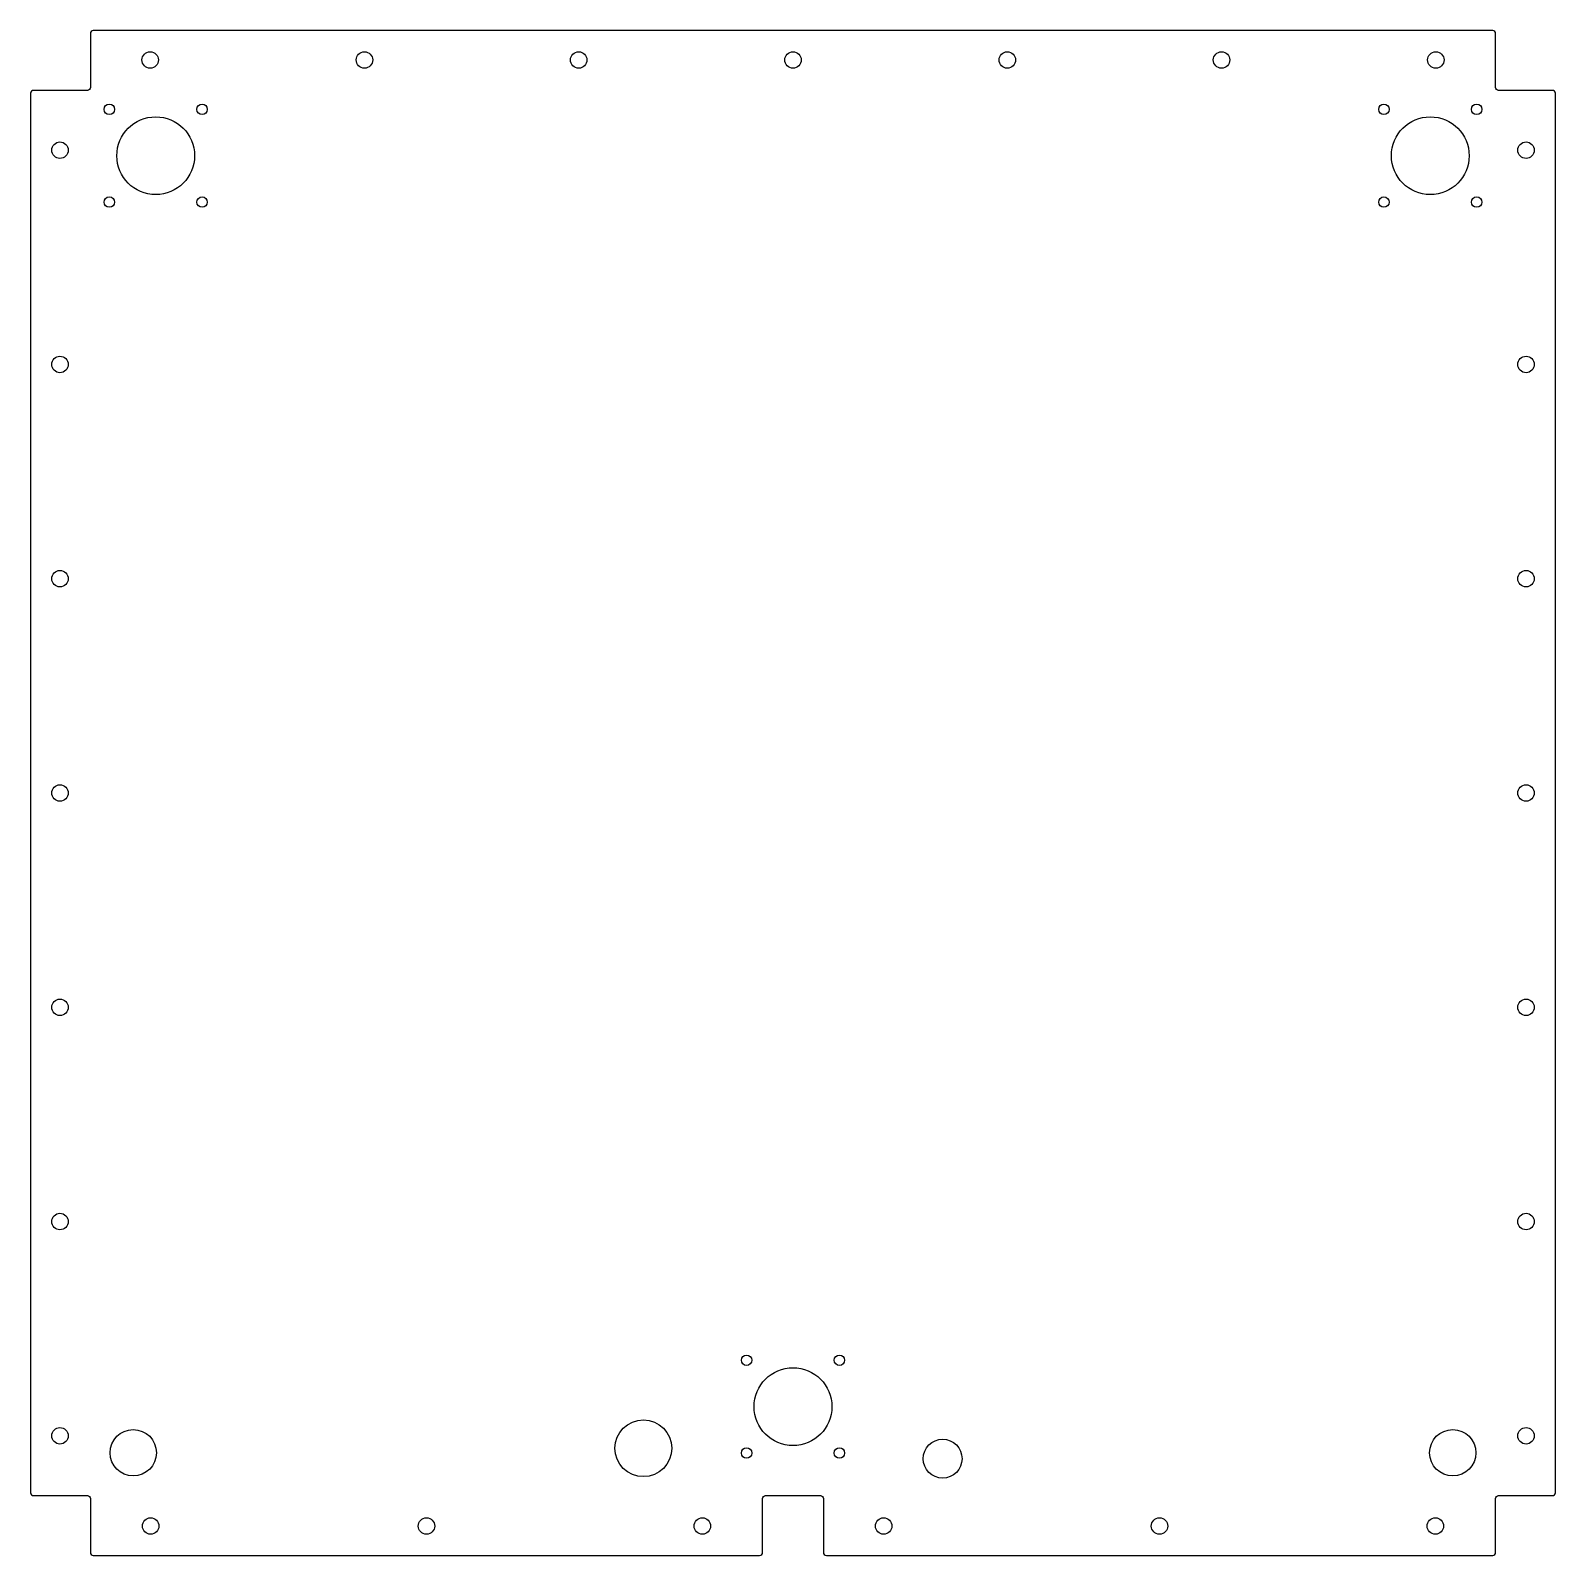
# Model space of a CAD drawing. Header units: millimetres. Extents: x -510 to 0, y -510 to 0.
import ezdxf

# ---------------------------------------------------------------- set-up
doc = ezdxf.new("R2010")
doc.units = ezdxf.units.MM
doc.layers.get('0').update_dxf_attribs({"linetype": 'CONTINUOUS'})

msp = doc.modelspace()

# ---------------------------------------------------------------- linework, layer by layer
msp.add_lwpolyline([(-508.7, -20, 0.414214), (-509.7, -21), (-509.7, -488.7, 0.414214), (-508.7, -489.7), (-490.7, -489.7, -0.414214), (-489.7, -490.7), (-489.7, -508.7, 0.414214), (-488.7, -509.7), (-266, -509.7, 0.414214), (-265, -508.7), (-265, -490.7, -0.414214), (-264, -489.7), (-245.7, -489.7, -0.414214), (-244.7, -490.7), (-244.7, -508.7, 0.414214), (-243.7, -509.7), (-21, -509.7, 0.414214), (-20, -508.7), (-20, -490.7, -0.414214), (-19, -489.7), (-1, -489.7, 0.414214), (0, -488.7), (0, -21, 0.414214), (-1, -20), (-19, -20, -0.414214), (-20, -19), (-20, -1, 0.414214), (-21, 0), (-488.7, 0, 0.414214), (-489.7, -1), (-489.7, -19, -0.414214), (-490.7, -20)], format="xyb", close=True)
for centre, radius in [((-469.7, -9.85), 2.75), ((-398.08, -9.85), 2.75), ((-326.47, -9.85), 2.75), ((-254.85, -9.85), 2.75), ((-183.23, -9.85), 2.75), ((-111.62, -9.85), 2.75), ((-40, -9.85), 2.75), ((-483.35, -26.35), 1.75), ((-452.35, -26.35), 1.75), ((-57.35, -26.35), 1.75), ((-26.35, -26.35), 1.75), ((-467.85, -41.85), 13), ((-41.85, -41.85), 13), ((-499.85, -40), 2.75), ((-9.85, -40), 2.75), ((-483.35, -57.35), 1.75), ((-452.35, -57.35), 1.75), ((-57.35, -57.35), 1.75), ((-26.35, -57.35), 1.75), ((-499.85, -111.62), 2.75), ((-9.85, -111.62), 2.75), ((-499.85, -183.23), 2.75), ((-9.85, -183.23), 2.75), ((-499.85, -254.85), 2.75), ((-9.85, -254.85), 2.75), ((-499.85, -326.47), 2.75), ((-9.85, -326.47), 2.75), ((-499.85, -398.08), 2.75), ((-9.85, -398.08), 2.75), ((-270.35, -444.45), 1.75), ((-239.35, -444.45), 1.75), ((-254.85, -459.95), 13), ((-499.85, -469.7), 2.75), ((-475.35, -475.35), 7.75), ((-304.85, -473.85), 9.5), ((-34.35, -475.35), 7.75), ((-9.85, -469.7), 2.75), ((-270.35, -475.45), 1.75), ((-239.35, -475.45), 1.75), ((-204.85, -477.35), 6.5), ((-469.55, -499.85), 2.75), ((-377.35, -499.85), 2.75), ((-285.15, -499.85), 2.75), ((-224.55, -499.85), 2.75), ((-132.35, -499.85), 2.75), ((-40.15, -499.85), 2.75)]:
    msp.add_circle(centre, radius)

doc.saveas('drawing.dxf')
